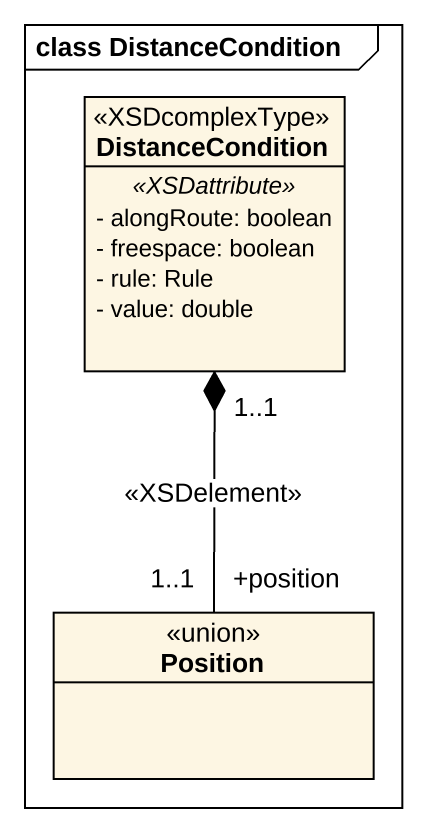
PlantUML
@startuml
mainframe class DistanceCondition
hide circle
hide empty members
skinparam classAttributeIconSize 0
class DistanceCondition <<XSDcomplexType>> {
  .. <<XSDattribute>> ..
  - alongRoute: boolean
  - freespace: boolean
  - rule: Rule
  - value: double
}
class Position <<union>>
DistanceCondition "1..1" *-- "+position\n1..1" Position : <<XSDelement>>
@enduml
